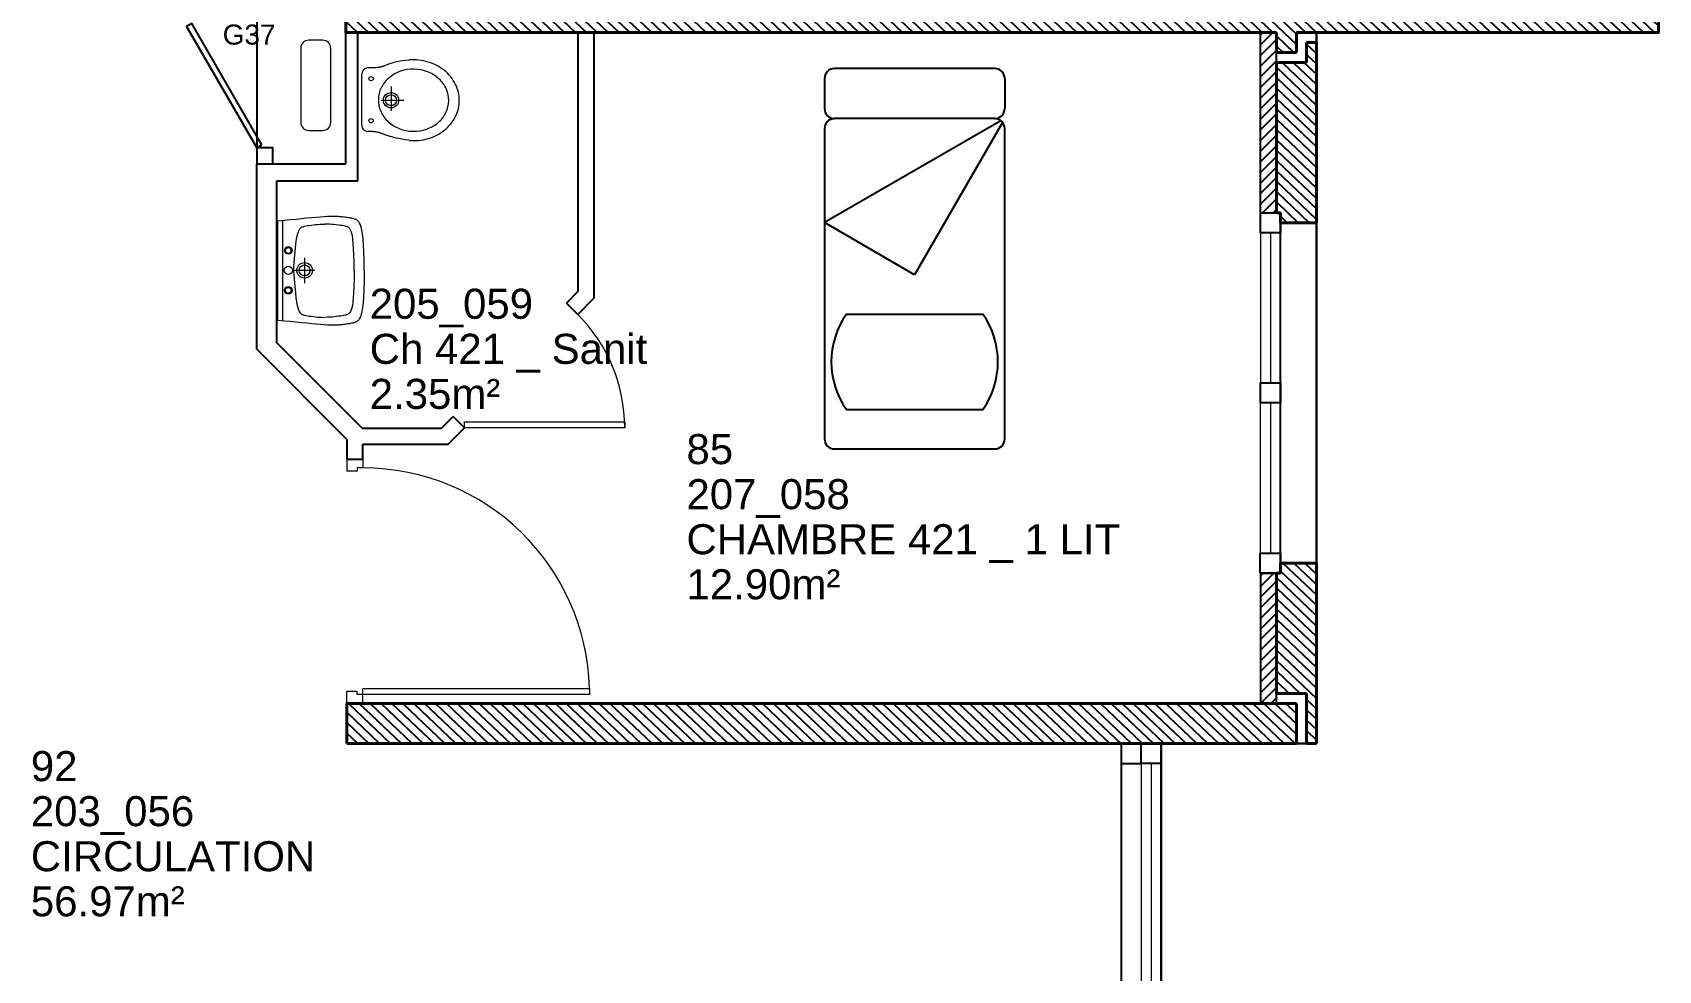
# Model space of a CAD drawing. Header units: metres. Extents: x -8 to 211, y -5 to 116.
# Drawn here: x 202.73 to 210.85, y 55.14 to 59.82 of the extents above; entities that cross this region are included whole.
import ezdxf

# ---------------------------------------------------------------- set-up
doc = ezdxf.new("R2010")
doc.units = ezdxf.units.M
doc.header["$LTSCALE"] = 0.6
doc.header["$MEASUREMENT"] = 0
doc.linetypes.add('CONTINU', pattern=[0])
doc.layers.get('0').update_dxf_attribs({"linetype": 'CONTINUOUS'})
for name, color, linetype in [('009 main courante', 181, 'CONTINUOUS'), ('400 Lits', 150, 'CONTINUOUS'), ('A_AGENC', 204, 'CONTINUOUS'), ('A_Etiqu_Gaine', 8, 'CONTINUOUS'), ('A_Etiqu_Gaine_ancien', 8, 'CONTINUOUS'), ('A_Etiqu_Gaine_code', 8, 'CONTINUOUS'), ('A_Etiqu_Local', 8, 'CONTINUOUS'), ('A_Etiqu_Local_ancien', 8, 'CONTINUOUS'), ('A_HACH_CLOIS', 7, 'CONTINU'), ('A_HACH_STRUC', 7, 'CONTINUOUS'), ('A_MUR_CLOIS', 8, 'CONTINU'), ('A_MURS_ALÈG', 7, 'CONTINU')]:
    doc.layers.add(name, color=color, linetype=linetype)
for name, color, linetype, lineweight in [('A_CHASS', 4, 'CONTINU', 0), ('A_MURS_STRU', 7, 'CONTINU', 40), ('A_PORTE', 8, 'CONTINU', 0), ('A_SANI', 5, 'CONTINU', 0), ('CONTOUR', 54, 'CONTINUOUS', 30)]:
    doc.layers.add(name, color=color, linetype=linetype, lineweight=lineweight)
doc.styles.add('Attribut', font='arial.ttf')

# ---------------------------------------------------------------- blocks, each defined once
blk = doc.blocks.new('A_Etiqu_Local')
at = {"style": 'Attribut', "flags": 1}
for tag, p in [('CODE_HOPITAL', (-0.4463, 1.632)), ('CODE_SITE', (-0.4463, 1.407)), ('CODE_BATIMENT', (-0.4463, 1.182)), ('CODE_SECTEUR', (-0.4463, 0.957)), ('CODE_ETAGE', (-0.4463, 0.732)), ('NOM_NORMALISE', (-0.4463, -0.843)), ('SECTEUR_ACTIVITE', (-0.4463, -1.068)), ('SOUS_SECTEUR_ACTIVITE', (-0.4463, -1.293)), ('VOLUME', (-0.4463, -1.518)), ('SERVICE', (-0.4463, -1.743)), ('CODE_UG', (-0.4463, -1.968)), ('CODE_UA', (-0.4463, -2.193)), ('CODE_POLE', (-0.4463, -2.418)), ('OCCUPANT_EXTERNE', (-0.4463, -2.643)), ('DISPONIBILITE', (-0.4463, -2.868)), ('ACCES_HANDICAPES', (-0.4463, -3.093)), ('NATURE_SOL', (-0.4463, -3.318)), ('RISQUE_LABORATOIRE', (-0.4463, -3.543)), ('AMIANTE', (-0.4463, -3.768))]:
    blk.add_attdef(tag, p, '', height=0.15, dxfattribs=at)
at = {"layer": 'A_Etiqu_Local', "style": 'Attribut'}
for tag, p in [('CODE_PIECE', (-0.4463, 0.282)), ('NOM_USAGE', (-0.4463, 0.057)), ('SURFACE', (-0.4463, -0.168))]:
    blk.add_attdef(tag, p, '', height=0.15, dxfattribs=at)
at = {"layer": 'A_Etiqu_Local_ancien', "style": 'Attribut'}
blk.add_attdef('CODE_PIECE_ANCIEN', (-0.4463, 0.507), '', height=0.15, dxfattribs=at)
blk = doc.blocks.new('A_Etiqu_Gaine')
at = {"style": 'Attribut', "flags": 1}
for tag, p in [('CODE_HOPITAL', (-0.4323, 0.8651)), ('CODE_SITE', (-0.4323, 0.7151)), ('CODE_BATIMENT', (-0.4323, 0.5651)), ('CODE_SECTEUR', (-0.4323, 0.4151)), ('CODE_ETAGE', (-0.4323, 0.2651)), ('NOM_NORMALISE', (-0.4323, -0.3349)), ('SECTEUR_ACTIVITE', (-0.4323, -0.4849)), ('SOUS_SECTEUR_ACTIVITE', (-0.4323, -0.6349)), ('SURFACE', (-0.4323, -0.7849)), ('CODE_UG', (-0.4323, -0.9349)), ('CODE_POLE', (-0.4323, -1.0849)), ('AMIANTE', (-0.4323, -1.2349))]:
    blk.add_attdef(tag, p, '', height=0.1, dxfattribs=at)
at = {"layer": 'A_Etiqu_Gaine', "style": 'Attribut'}
blk.add_attdef('NOM_USAGE', (-0.4323, -0.1849), '', height=0.1, dxfattribs=at)
at = {"layer": 'A_Etiqu_Gaine_ancien', "style": 'Attribut'}
blk.add_attdef('CODE_PIECE_ANCIEN', (-0.4323, 0.1151), '', height=0.1, dxfattribs=at)
at = {"layer": 'A_Etiqu_Gaine_code', "style": 'Attribut'}
blk.add_attdef('CODE_PIECE', (-0.4323, -0.0349), '', height=0.1, dxfattribs=at)

msp = doc.modelspace()

# ---------------------------------------------------------------- hatches: boundary and pattern name
at = {"layer": 'A_HACH_CLOIS'}
h = msp.add_hatch(dxfattribs=at)
h.set_pattern_fill('ANSI31', color=8, scale=0.3, style=0)
h.set_pattern_definition([(45, (208.860952, 56.47093), (-0.0265165, 0.0265165), [])])
h.paths.add_polyline_path([(208.9409, 59.8213), (208.861, 59.8213), (208.861, 58.9213), (208.9409, 58.9213)])
h.paths.add_polyline_path([(208.9409, 57.1213), (208.861, 57.1213), (208.861, 56.4709), (208.9409, 56.4709)])
at = {"layer": 'A_HACH_STRUC', "linetype": 'Continuous'}
h = msp.add_hatch(dxfattribs=at)
h.set_pattern_fill('ANSI31', color=8, scale=0.3, angle=-88.5553, style=0)
h.set_pattern_definition([(316.4447, (204.29415, 59.721655), (0.02583954, 0.0271766), [])])
h.paths.add_polyline_path([(210.8491, 60.5962), (210.7491, 60.5962), (210.7491, 60.6461), (210.6491, 60.6461), (210.6491, 60.0213), (204.2941, 60.0213), (204.2941, 59.8213), (208.9409, 59.8213), (208.9409, 59.7217), (209.0409, 59.7217), (209.0409, 59.8213), (210.8491, 59.8213)])
h = msp.add_hatch(dxfattribs=at)
h.set_pattern_fill('ANSI31', color=8, scale=0.3, angle=-88.5553, style=0)
h.set_pattern_definition([(316.4447, (208.940946, 58.8713), (0.0258395, 0.0271766), [])])
h.paths.add_polyline_path([(209.1409, 59.4785), (209.1409, 59.7717), (209.0909, 59.7717), (209.0909, 59.6717), (208.9409, 59.6717), (208.9409, 58.9213), (208.961, 58.9213), (208.961, 58.8713), (209.1409, 58.8713)])
h = msp.add_hatch(dxfattribs=at)
h.set_pattern_fill('ANSI31', color=8, scale=0.3, angle=-88.5553, style=0)
h.set_pattern_definition([(316.4447, (208.940946, 56.270928), (0.0258395, 0.0271766), [])])
h.paths.add_polyline_path([(209.1409, 57.1713), (208.961, 57.1713), (208.961, 57.1213), (208.9409, 57.1213), (208.9409, 56.5209), (209.0909, 56.5209), (209.0909, 56.2709), (209.1409, 56.2709), (209.1409, 56.7141)])
h = msp.add_hatch(dxfattribs=at)
h.set_pattern_fill('ANSI31', color=8, scale=0.3, angle=-88.5553, style=0)
h.set_pattern_definition([(316.4447, (204.299546, 56.270928), (0.02583954, 0.0271766), [])])
h.paths.add_polyline_path([(209.0409, 56.4709), (204.2995, 56.4709), (204.2995, 56.2709), (209.0409, 56.2709)])

# ---------------------------------------------------------------- linework, layer by layer
at = {"layer": '009 main courante', "color": 8, "linetype": 'Continuous'}
msp.add_lwpolyline([(208.961, 57.1713), (208.961, 58.8713), (209.1409, 58.8713), (209.1409, 57.1713)], close=True, dxfattribs=at)
at = {"layer": '400 Lits', "color": 8, "linetype": 'Continuous'}
for p, q in [((207.5346, 59.6413), (206.7346, 59.6413)), ((206.6846, 59.5913), (206.6846, 59.4413)), ((207.5846, 59.5913), (207.5846, 59.4413)), ((207.5658, 59.3804), (206.6846, 58.8717)), ((207.5346, 59.3913), (206.7346, 59.3913)), ((207.5346, 59.3913), (206.7346, 59.3913)), ((207.5346, 59.3913), (206.7346, 59.3913)), ((207.5737, 59.3724), (207.1346, 58.6118)), ((206.6846, 59.3415), (206.6846, 57.7913)), ((207.5846, 57.7913), (207.5846, 59.3415)), ((207.1346, 58.6118), (206.6846, 58.8717)), ((206.7938, 58.4151), (207.4754, 58.4151)), ((206.7938, 57.938), (207.4754, 57.938)), ((206.7346, 57.7413), (207.5346, 57.7413))]:
    msp.add_line(p, q, dxfattribs=at)
for centre, radius, start, end in [((206.7346, 59.5913), 0.05, 90.00168, 180.00176), ((207.5346, 59.5913), 0.05, 359.99938, 89.99947), ((206.7346, 59.4413), 0.05, 179.99824, 269.99832), ((207.5346, 59.4413), 0.05, 270.00063, 0.00052), ((206.7346, 59.3413), 0.05, 90.00168, 180.00176), ((207.5346, 59.3413), 0.05, 359.99938, 89.99947), ((207.1346, 58.1766), 0.416, 145.00777, 214.99254), ((207.1346, 58.1766), 0.416, 325.00791, 34.99193), ((206.7346, 57.7913), 0.05, 179.99938, 269.99947), ((207.5346, 57.7913), 0.05, 270.00177, 0.00166)]:
    msp.add_arc(centre, radius, start, end, dxfattribs=at)
at = {"layer": 'A_AGENC', "color": 8, "linetype": 'Continuous'}
msp.add_line((203.8495, 60.7259), (203.8495, 59.1659), dxfattribs=at)
msp.add_lwpolyline([(203.8755, 59.2609), (203.5255, 59.8671), (203.4995, 59.8521), (203.8495, 59.2459)], close=True, dxfattribs=at)
msp.add_lwpolyline([(203.8495, 59.1659), (203.9295, 59.1659), (203.9295, 59.2459), (203.8495, 59.2459)], dxfattribs=at)
at = {"layer": 'A_CHASS', "color": 8, "linetype": 'Continuous'}
for p, q in [((208.861, 58.8213), (208.8609, 57.2213)), ((208.9109, 58.8213), (208.9109, 58.0713)), ((208.961, 57.2213), (208.961, 58.8213)), ((208.9109, 57.9713), (208.9109, 57.2213)), ((208.2655, 56.1709), (208.2655, 54.6709)), ((208.3155, 56.1709), (208.3155, 54.7709)), ((208.3655, 56.1709), (208.3655, 54.7709))]:
    msp.add_line(p, q, dxfattribs=at)
at = {"layer": 'A_MUR_CLOIS', "color": 8, "linetype": 'Continuous'}
for p, q in [((204.2941, 59.1659), (204.2941, 60.7259)), ((204.3545, 59.0805), (204.3545, 59.8213)), ((205.4549, 58.5287), (205.4549, 59.8159)), ((205.5349, 58.4955), (205.5349, 59.8159)), ((203.8498, 58.2391), (203.8495, 59.1659)), ((203.8495, 59.1659), (204.2941, 59.1659)), ((203.9495, 59.0805), (204.3545, 59.0805)), ((203.9498, 58.2709), (203.9495, 59.0805)), ((205.3962, 58.47), (205.4549, 58.5287)), ((205.4528, 58.4134), (205.3962, 58.47)), ((205.4528, 58.4134), (205.5349, 58.4955)), ((204.2998, 57.7891), (203.8498, 58.2391)), ((204.3752, 57.8455), (203.9498, 58.2709)), ((204.7718, 57.8455), (204.8305, 57.9043)), ((204.8871, 57.8477), (204.8305, 57.9043)), ((204.3752, 57.8455), (204.7718, 57.8455)), ((204.8049, 57.7655), (204.8871, 57.8477)), ((204.3795, 57.7655), (204.8049, 57.7655)), ((208.1655, 56.2709), (208.1655, 56.1709)), ((208.2655, 56.1709), (208.2655, 56.2709)), ((208.1655, 56.1709), (208.2655, 56.1709))]:
    msp.add_line(p, q, dxfattribs=at)
at = {"layer": 'A_MUR_CLOIS', "color": 8}
for p, q in [((204.2998, 57.7891), (204.2995, 57.6907)), ((204.3795, 57.6907), (204.3795, 57.7655)), ((204.2995, 57.6907), (204.3795, 57.6907))]:
    msp.add_line(p, q, dxfattribs=at)
at = {"layer": 'A_MUR_CLOIS', "color": 8, "linetype": 'Continuous'}
for points in [[(208.861, 58.9213), (208.9409, 58.9213), (208.9409, 59.8213)], [(208.861, 58.9213), (208.861, 59.8213), (208.9409, 59.8213)], [(208.861, 57.1213), (208.861, 56.4709)], [(208.861, 57.1213), (208.9409, 57.1213)], [(208.9409, 56.4709), (208.9409, 57.1213)], [(208.9409, 56.4709), (208.861, 56.4709)]]:
    msp.add_lwpolyline(points, dxfattribs=at)
for points in [[(208.861, 58.8213), (208.861, 58.9213), (208.961, 58.9213), (208.961, 58.8213)], [(208.861, 57.9713), (208.861, 58.0713), (208.961, 58.0713), (208.961, 57.9713)], [(208.8609, 57.1213), (208.8609, 57.2213), (208.961, 57.2213), (208.961, 57.1213)], [(208.2655, 56.1709), (208.2655, 56.2709), (208.3655, 56.2709), (208.3655, 56.1709)]]:
    msp.add_lwpolyline(points, close=True, dxfattribs=at)
at = {"layer": 'A_MURS_ALÈG', "color": 8, "ltscale": 200}
msp.add_line((208.1655, 56.1709), (208.1655, 54.7709), dxfattribs=at)
at = {"layer": 'A_MURS_STRU', "color": 8}
for p, q in [((204.2941, 60.0213), (204.2941, 59.8213)), ((208.961, 58.9213), (208.9409, 58.9213)), ((208.961, 58.8713), (208.961, 58.9213)), ((208.961, 57.1713), (208.961, 57.1213)), ((208.961, 57.1213), (208.9409, 57.1213))]:
    msp.add_line(p, q, dxfattribs=at)
at = {"layer": 'A_MURS_STRU', "color": 8, "linetype": 'Continuous'}
for p, q in [((208.9409, 59.7217), (208.9409, 59.8213)), ((209.0409, 59.7217), (209.0409, 59.8213)), ((209.0909, 59.7717), (209.1409, 59.7717)), ((209.0909, 59.6717), (209.0909, 59.7717)), ((209.0409, 59.7217), (208.9409, 59.7217)), ((209.0909, 59.6717), (208.9409, 59.6717)), ((209.1409, 57.1713), (209.1409, 56.2709)), ((208.9409, 57.1213), (208.9409, 56.5209)), ((209.0909, 56.5209), (208.9409, 56.5209)), ((209.0909, 56.5209), (209.0909, 56.2709)), ((204.2995, 56.4709), (209.0409, 56.4709)), ((204.2995, 56.4709), (204.2995, 56.2709)), ((209.0409, 56.2709), (209.0409, 56.4709)), ((204.2995, 56.2709), (209.0409, 56.2709)), ((209.0909, 56.2709), (209.1409, 56.2709))]:
    msp.add_line(p, q, dxfattribs=at)
for points in [[(210.8491, 60.5962), (210.8491, 59.8213), (209.0409, 59.8213)], [(208.9409, 59.8213), (204.2941, 59.8213)], [(209.1409, 59.7717), (209.1409, 58.8713), (208.961, 58.8713)], [(208.9409, 58.9213), (208.9409, 59.6717)], [(209.1409, 57.1713), (208.961, 57.1713)]]:
    msp.add_lwpolyline(points, dxfattribs=at)
at = {"layer": 'A_PORTE', "color": 8, "linetype": 'Continuous'}
for p, q in [((204.8871, 57.8777), (205.6871, 57.8777)), ((204.8871, 57.8477), (204.8871, 57.8777)), ((205.6871, 57.8477), (204.8871, 57.8477)), ((205.6871, 57.8777), (205.6871, 57.8477)), ((204.2995, 57.6907), (204.3795, 57.6907)), ((204.2995, 57.6907), (204.2995, 57.6308)), ((204.3795, 57.6468), (204.3518, 57.6468)), ((204.3518, 57.6468), (204.3518, 57.6308)), ((204.3795, 57.6907), (204.3795, 57.6468)), ((204.3518, 57.6308), (204.2995, 57.6308)), ((204.3518, 56.5308), (204.2995, 56.5308)), ((204.2995, 56.4709), (204.2995, 56.5308)), ((204.3518, 56.5148), (204.3518, 56.5308)), ((205.5111, 56.5148), (204.3518, 56.5148)), ((204.3795, 56.5448), (205.5111, 56.5448)), ((204.3795, 56.4709), (204.3795, 56.5448)), ((205.5111, 56.5448), (205.5111, 56.5148)), ((204.2995, 56.4709), (204.3795, 56.4709))]:
    msp.add_line(p, q, dxfattribs=at)
for centre, radius, start, end in [((204.8871, 57.8477), 0.8, 0.00002, 45.00004), ((204.3795, 56.5148), 1.132, 1.51862, 90)]:
    msp.add_arc(centre, radius, start, end, dxfattribs=at)
at = {"layer": 'A_SANI', "color": 8, "linetype": 'Continuous'}
for p, q in [((204.1791, 59.7824), (204.1091, 59.7824)), ((204.0691, 59.7424), (204.0691, 59.3724)), ((204.2191, 59.3724), (204.2191, 59.7424)), ((204.5588, 59.6771), (204.5455, 59.6744)), ((204.574, 59.6795), (204.5588, 59.6771)), ((204.5912, 59.6816), (204.574, 59.6795)), ((204.6106, 59.6833), (204.5912, 59.6816)), ((204.3745, 59.3569), (204.3745, 59.6141)), ((204.4065, 59.6442), (204.4033, 59.6441)), ((204.4112, 59.6442), (204.4065, 59.6442)), ((204.4158, 59.6442), (204.4112, 59.6442)), ((204.4203, 59.6443), (204.4158, 59.6442)), ((204.4246, 59.6443), (204.4203, 59.6443)), ((204.4289, 59.6444), (204.4246, 59.6443)), ((204.4332, 59.6446), (204.4289, 59.6444)), ((204.4375, 59.6448), (204.4332, 59.6446)), ((204.4418, 59.6451), (204.4375, 59.6448)), ((204.4461, 59.6454), (204.4418, 59.6451)), ((204.4505, 59.6459), (204.4461, 59.6454)), ((204.4528, 59.6461), (204.4505, 59.6459)), ((204.455, 59.6464), (204.4528, 59.6461)), ((204.4573, 59.6467), (204.455, 59.6464)), ((204.4596, 59.647), (204.4573, 59.6467)), ((204.4619, 59.6474), (204.4596, 59.647)), ((204.4642, 59.6478), (204.4619, 59.6474)), ((204.4664, 59.6482), (204.4642, 59.6478)), ((204.4686, 59.6487), (204.4664, 59.6482)), ((204.4708, 59.6492), (204.4686, 59.6487)), ((204.4729, 59.6497), (204.4708, 59.6492)), ((204.475, 59.6503), (204.4729, 59.6497)), ((204.4771, 59.6509), (204.475, 59.6503)), ((204.4791, 59.6516), (204.4771, 59.6509)), ((204.4812, 59.6523), (204.4791, 59.6516)), ((204.4833, 59.653), (204.4812, 59.6523)), ((204.4854, 59.6538), (204.4833, 59.653)), ((204.4876, 59.6547), (204.4854, 59.6538)), ((204.49, 59.6557), (204.4876, 59.6547)), ((204.4924, 59.6567), (204.49, 59.6557)), ((204.495, 59.6578), (204.4924, 59.6567)), ((204.5008, 59.6602), (204.495, 59.6578)), ((204.5073, 59.6629), (204.5008, 59.6602)), ((204.5149, 59.6657), (204.5073, 59.6629)), ((204.5237, 59.6686), (204.5149, 59.6657)), ((204.5339, 59.6716), (204.5237, 59.6686)), ((204.5455, 59.6744), (204.5339, 59.6716)), ((204.5202, 59.5515), (204.5202, 59.4294)), ((204.4714, 59.4831), (204.5837, 59.4831)), ((204.1091, 59.3324), (204.1791, 59.3324)), ((204.4065, 59.3268), (204.4033, 59.327)), ((204.4112, 59.3268), (204.4065, 59.3268)), ((204.4158, 59.3268), (204.4112, 59.3268)), ((204.4203, 59.3268), (204.4158, 59.3268)), ((204.4246, 59.3266), (204.4203, 59.3268)), ((204.4289, 59.3264), (204.4246, 59.3266)), ((204.4332, 59.3261), (204.4289, 59.3264)), ((204.4375, 59.3257), (204.4332, 59.3261)), ((204.4418, 59.3252), (204.4375, 59.3257)), ((204.4461, 59.3245), (204.4418, 59.3252)), ((204.4505, 59.3236), (204.4461, 59.3245)), ((204.4528, 59.3231), (204.4505, 59.3236)), ((204.455, 59.3225), (204.4528, 59.3231)), ((204.4573, 59.3219), (204.455, 59.3225)), ((204.4596, 59.3213), (204.4573, 59.3219)), ((204.4619, 59.3206), (204.4596, 59.3213)), ((204.4642, 59.32), (204.4619, 59.3206)), ((204.4664, 59.3193), (204.4642, 59.32)), ((204.4686, 59.3185), (204.4664, 59.3193)), ((204.4708, 59.3178), (204.4686, 59.3185)), ((204.4729, 59.3171), (204.4708, 59.3178)), ((204.475, 59.3163), (204.4729, 59.3171)), ((204.4771, 59.3156), (204.475, 59.3163)), ((204.4791, 59.3149), (204.4771, 59.3156)), ((204.4812, 59.3141), (204.4791, 59.3149)), ((204.4833, 59.3133), (204.4812, 59.3141)), ((204.4854, 59.3125), (204.4833, 59.3133)), ((204.4876, 59.3117), (204.4854, 59.3125)), ((204.49, 59.3108), (204.4876, 59.3117)), ((204.4924, 59.3099), (204.49, 59.3108)), ((204.495, 59.3089), (204.4924, 59.3099)), ((204.5008, 59.3069), (204.495, 59.3089)), ((204.5073, 59.3047), (204.5008, 59.3069)), ((204.5149, 59.3023), (204.5073, 59.3047)), ((204.5237, 59.2998), (204.5149, 59.3023)), ((204.5339, 59.2971), (204.5237, 59.2998)), ((204.5455, 59.2944), (204.5339, 59.2971)), ((204.5588, 59.2916), (204.5455, 59.2944)), ((204.574, 59.2887), (204.5588, 59.2916)), ((204.5912, 59.2858), (204.574, 59.2887)), ((204.6106, 59.2829), (204.5912, 59.2858)), ((203.9863, 58.882), (203.9549, 58.8789)), ((203.9549, 58.3836), (203.9549, 58.8789)), ((203.9798, 58.3836), (203.9798, 58.8789)), ((204.0166, 58.885), (203.9863, 58.882)), ((204.0457, 58.888), (204.0166, 58.885)), ((204.0733, 58.8907), (204.0457, 58.888)), ((204.0995, 58.8933), (204.0733, 58.8907)), ((204.1239, 58.8957), (204.0995, 58.8933)), ((204.1465, 58.8978), (204.1239, 58.8957)), ((204.1672, 58.8996), (204.1465, 58.8978)), ((204.1667, 58.8639), (204.1782, 58.8645)), ((204.1858, 58.9011), (204.1672, 58.8996)), ((204.1782, 58.8645), (204.1896, 58.8649)), ((204.2021, 58.9021), (204.1858, 58.9011)), ((204.2009, 58.8645), (204.1895, 58.8649)), ((204.2124, 58.8639), (204.2009, 58.8645)), ((204.2095, 58.9025), (204.2021, 58.9021)), ((204.2163, 58.9028), (204.2095, 58.9025)), ((204.2226, 58.903), (204.2163, 58.9028)), ((204.2287, 58.903), (204.2226, 58.903)), ((204.2345, 58.903), (204.2287, 58.903)), ((204.2402, 58.9029), (204.2345, 58.903)), ((204.2457, 58.9027), (204.2402, 58.9029)), ((204.2513, 58.9024), (204.2457, 58.9027)), ((204.2571, 58.902), (204.2513, 58.9024)), ((204.263, 58.9015), (204.2571, 58.902)), ((204.2692, 58.901), (204.263, 58.9015)), ((204.2755, 58.9004), (204.2692, 58.901)), ((204.2821, 58.8997), (204.2755, 58.9004)), ((204.2886, 58.8989), (204.2821, 58.8997)), ((204.2952, 58.8981), (204.2886, 58.8989)), ((204.3016, 58.8972), (204.2952, 58.8981)), ((204.3079, 58.8963), (204.3016, 58.8972)), ((204.314, 58.8954), (204.3079, 58.8963)), ((204.3197, 58.8944), (204.314, 58.8954)), ((204.325, 58.8933), (204.3197, 58.8944)), ((204.3299, 58.8923), (204.325, 58.8933)), ((204.3343, 58.8911), (204.3299, 58.8923)), ((204.3383, 58.8899), (204.3343, 58.8911)), ((204.342, 58.8886), (204.3383, 58.8899)), ((204.3454, 58.8871), (204.342, 58.8886)), ((204.3484, 58.8854), (204.3454, 58.8871)), ((204.3513, 58.8835), (204.3484, 58.8854)), ((204.3539, 58.8814), (204.3513, 58.8835)), ((204.3564, 58.8789), (204.3539, 58.8814)), ((204.3588, 58.8762), (204.3564, 58.8789)), ((204.3634, 58.8696), (204.3588, 58.8762)), ((204.3676, 58.8609), (204.3634, 58.8696)), ((204.0455, 58.768), (204.0484, 58.7887)), ((204.0484, 58.7887), (204.0514, 58.8052)), ((204.0514, 58.8052), (204.0544, 58.8179)), ((204.0544, 58.8179), (204.0575, 58.8276)), ((204.0575, 58.8276), (204.0607, 58.8349)), ((204.0607, 58.8349), (204.064, 58.8403)), ((204.064, 58.8403), (204.0658, 58.8425)), ((204.0658, 58.8425), (204.0675, 58.8444)), ((204.0675, 58.8444), (204.0694, 58.8461)), ((204.0694, 58.8461), (204.0714, 58.8476)), ((204.0714, 58.8476), (204.0735, 58.8488)), ((204.0735, 58.8488), (204.0758, 58.85)), ((204.0758, 58.85), (204.0782, 58.851)), ((204.0782, 58.851), (204.0809, 58.8519)), ((204.0809, 58.8519), (204.0839, 58.8527)), ((204.0839, 58.8527), (204.0871, 58.8535)), ((204.0871, 58.8535), (204.0944, 58.8551)), ((204.0944, 58.8551), (204.1028, 58.8567)), ((204.1028, 58.8567), (204.112, 58.8582)), ((204.112, 58.8582), (204.1221, 58.8596)), ((204.1221, 58.8596), (204.1327, 58.8609)), ((204.1327, 58.8609), (204.1438, 58.862)), ((204.1438, 58.862), (204.1552, 58.863)), ((204.1552, 58.863), (204.1667, 58.8639)), ((204.2239, 58.863), (204.2124, 58.8639)), ((204.2353, 58.862), (204.2239, 58.863)), ((204.2464, 58.8609), (204.2353, 58.862)), ((204.257, 58.8596), (204.2464, 58.8609)), ((204.267, 58.8582), (204.257, 58.8596)), ((204.2763, 58.8567), (204.267, 58.8582)), ((204.2847, 58.8551), (204.2763, 58.8567)), ((204.292, 58.8535), (204.2847, 58.8551)), ((204.2952, 58.8527), (204.292, 58.8535)), ((204.2981, 58.8519), (204.2952, 58.8527)), ((204.3008, 58.851), (204.2981, 58.8519)), ((204.3033, 58.85), (204.3008, 58.851)), ((204.3056, 58.8488), (204.3033, 58.85)), ((204.3077, 58.8476), (204.3056, 58.8488)), ((204.3097, 58.8461), (204.3077, 58.8476)), ((204.3115, 58.8444), (204.3097, 58.8461)), ((204.3133, 58.8425), (204.3115, 58.8444)), ((204.315, 58.8403), (204.3133, 58.8425)), ((204.3183, 58.8349), (204.315, 58.8403)), ((204.3215, 58.8276), (204.3183, 58.8349)), ((204.3244, 58.8179), (204.3215, 58.8276)), ((204.3271, 58.8052), (204.3244, 58.8179)), ((204.3295, 58.7887), (204.3271, 58.8052)), ((204.3315, 58.768), (204.3295, 58.7887)), ((204.3714, 58.8494), (204.3676, 58.8609)), ((204.3749, 58.8343), (204.3714, 58.8494)), ((204.378, 58.815), (204.3749, 58.8343)), ((204.3806, 58.7907), (204.378, 58.815)), ((204.3829, 58.7607), (204.3806, 58.7907)), ((204.0367, 58.6741), (204.0397, 58.7113)), ((204.0397, 58.7113), (204.0426, 58.7424)), ((204.0426, 58.7424), (204.0455, 58.768)), ((204.3332, 58.7424), (204.3315, 58.768)), ((204.3345, 58.7113), (204.3332, 58.7424)), ((204.3354, 58.6741), (204.3345, 58.7113)), ((204.3846, 58.7243), (204.3829, 58.7607)), ((204.3859, 58.6807), (204.3846, 58.7243)), ((204.0338, 58.6301), (204.0367, 58.6741)), ((204.0338, 58.6335), (204.0367, 58.5895)), ((204.1395, 58.6332), (204.0374, 58.6332)), ((204.0885, 58.6964), (204.0885, 58.57)), ((204.3358, 58.6301), (204.3354, 58.6741)), ((204.3358, 58.6335), (204.3354, 58.5895)), ((204.3866, 58.6293), (204.3859, 58.6807)), ((204.3866, 58.6332), (204.3859, 58.5818)), ((204.0367, 58.5895), (204.0397, 58.5523)), ((204.0397, 58.5523), (204.0426, 58.5211)), ((204.3345, 58.5523), (204.3332, 58.5211)), ((204.3354, 58.5895), (204.3345, 58.5523)), ((204.3859, 58.5818), (204.3846, 58.5382)), ((204.0426, 58.5211), (204.0455, 58.4955)), ((204.0455, 58.4955), (204.0484, 58.4748)), ((204.0484, 58.4748), (204.0514, 58.4584)), ((204.0514, 58.4584), (204.0544, 58.4456)), ((204.3271, 58.4584), (204.3244, 58.4456)), ((204.3295, 58.4748), (204.3271, 58.4584)), ((204.3315, 58.4955), (204.3295, 58.4748)), ((204.3332, 58.5211), (204.3315, 58.4955)), ((204.3806, 58.4718), (204.378, 58.4475)), ((204.3829, 58.5018), (204.3806, 58.4718)), ((204.3846, 58.5382), (204.3829, 58.5018)), ((203.9863, 58.3805), (203.9549, 58.3836)), ((204.0166, 58.3775), (203.9863, 58.3805)), ((204.0457, 58.3745), (204.0166, 58.3775)), ((204.0544, 58.4456), (204.0575, 58.4359)), ((204.0575, 58.4359), (204.0607, 58.4287)), ((204.0607, 58.4287), (204.064, 58.4232)), ((204.064, 58.4232), (204.0658, 58.421)), ((204.0658, 58.421), (204.0675, 58.4191)), ((204.0675, 58.4191), (204.0694, 58.4174)), ((204.0694, 58.4174), (204.0714, 58.416)), ((204.0714, 58.416), (204.0735, 58.4147)), ((204.0735, 58.4147), (204.0758, 58.4136)), ((204.0758, 58.4136), (204.0782, 58.4126)), ((204.0782, 58.4126), (204.0809, 58.4117)), ((204.0809, 58.4117), (204.0839, 58.4108)), ((204.0839, 58.4108), (204.0871, 58.41)), ((204.0871, 58.41), (204.0944, 58.4085)), ((204.0944, 58.4085), (204.1028, 58.4069)), ((204.1028, 58.4069), (204.112, 58.4054)), ((204.112, 58.4054), (204.1219, 58.404)), ((204.1219, 58.404), (204.1324, 58.4027)), ((204.1324, 58.4027), (204.1433, 58.4015)), ((204.1433, 58.4015), (204.1544, 58.4005)), ((204.1544, 58.4005), (204.1656, 58.3997)), ((204.1656, 58.3997), (204.1766, 58.3991)), ((204.1766, 58.3991), (204.1874, 58.3987)), ((204.2025, 58.3991), (204.1917, 58.3987)), ((204.2135, 58.3997), (204.2025, 58.3991)), ((204.2247, 58.4005), (204.2135, 58.3997)), ((204.2358, 58.4015), (204.2247, 58.4005)), ((204.2466, 58.4027), (204.2358, 58.4015)), ((204.2571, 58.404), (204.2466, 58.4027)), ((204.2671, 58.4054), (204.2571, 58.404)), ((204.2763, 58.4069), (204.2671, 58.4054)), ((204.2847, 58.4085), (204.2763, 58.4069)), ((204.292, 58.41), (204.2847, 58.4085)), ((204.2952, 58.4108), (204.292, 58.41)), ((204.2981, 58.4117), (204.2952, 58.4108)), ((204.3008, 58.4126), (204.2981, 58.4117)), ((204.3033, 58.4136), (204.3008, 58.4126)), ((204.3056, 58.4147), (204.3033, 58.4136)), ((204.3077, 58.416), (204.3056, 58.4147)), ((204.3097, 58.4174), (204.3077, 58.416)), ((204.3115, 58.4191), (204.3097, 58.4174)), ((204.3133, 58.421), (204.3115, 58.4191)), ((204.315, 58.4232), (204.3133, 58.421)), ((204.3183, 58.4287), (204.315, 58.4232)), ((204.3215, 58.4359), (204.3183, 58.4287)), ((204.3244, 58.4456), (204.3215, 58.4359)), ((204.3484, 58.3771), (204.3454, 58.3754)), ((204.3513, 58.379), (204.3484, 58.3771)), ((204.3539, 58.3811), (204.3513, 58.379)), ((204.3564, 58.3836), (204.3539, 58.3811)), ((204.3588, 58.3863), (204.3564, 58.3836)), ((204.3634, 58.3929), (204.3588, 58.3863)), ((204.3676, 58.4016), (204.3634, 58.3929)), ((204.3714, 58.4131), (204.3676, 58.4016)), ((204.3749, 58.4282), (204.3714, 58.4131)), ((204.378, 58.4475), (204.3749, 58.4282)), ((204.0733, 58.3718), (204.0457, 58.3745)), ((204.0995, 58.3692), (204.0733, 58.3718)), ((204.1239, 58.3668), (204.0995, 58.3692)), ((204.1465, 58.3647), (204.1239, 58.3668)), ((204.1672, 58.3629), (204.1465, 58.3647)), ((204.1858, 58.3614), (204.1672, 58.3629)), ((204.2021, 58.3604), (204.1858, 58.3614)), ((204.2095, 58.36), (204.2021, 58.3604)), ((204.2163, 58.3597), (204.2095, 58.36)), ((204.2226, 58.3595), (204.2163, 58.3597)), ((204.2287, 58.3595), (204.2226, 58.3595)), ((204.2345, 58.3595), (204.2287, 58.3595)), ((204.2402, 58.3596), (204.2345, 58.3595)), ((204.2457, 58.3598), (204.2402, 58.3596)), ((204.2513, 58.3601), (204.2457, 58.3598)), ((204.2571, 58.3605), (204.2513, 58.3601)), ((204.263, 58.361), (204.2571, 58.3605)), ((204.2692, 58.3615), (204.263, 58.361)), ((204.2755, 58.3621), (204.2692, 58.3615)), ((204.2821, 58.3628), (204.2755, 58.3621)), ((204.2886, 58.3636), (204.2821, 58.3628)), ((204.2952, 58.3644), (204.2886, 58.3636)), ((204.3016, 58.3653), (204.2952, 58.3644)), ((204.3079, 58.3662), (204.3016, 58.3653)), ((204.314, 58.3671), (204.3079, 58.3662)), ((204.3197, 58.3681), (204.314, 58.3671)), ((204.325, 58.3692), (204.3197, 58.3681)), ((204.3299, 58.3702), (204.325, 58.3692)), ((204.3343, 58.3714), (204.3299, 58.3702)), ((204.3383, 58.3726), (204.3343, 58.3714)), ((204.342, 58.3739), (204.3383, 58.3726)), ((204.3454, 58.3754), (204.342, 58.3739))]:
    msp.add_line(p, q, dxfattribs=at)
for centre, radius in [((204.4206, 59.5905), 0.0105), ((204.5202, 59.4831), 0.0383), ((204.5202, 59.4831), 0.0276), ((204.4206, 59.3806), 0.0105), ((204.007, 58.7327), 0.0189), ((204.007, 58.7327), 0.0144), ((204.007, 58.6332), 0.0204), ((204.0885, 58.6332), 0.0387), ((204.0885, 58.6332), 0.0274), ((204.007, 58.5337), 0.0189), ((204.007, 58.5337), 0.0144)]:
    msp.add_circle(centre, radius, dxfattribs=at)
for centre, radius, start, end in [((204.1091, 59.7424), 0.04, 90.00067, 180.00076), ((204.1791, 59.7424), 0.04, 0.00067, 90.00076), ((204.6315, 59.425), 0.26, 73.30074, 94.46343), ((204.4045, 59.6141), 0.03, 92.18352, 180.00001), ((204.6127, 59.4748), 0.1581, 130.26738, 153.68959), ((204.6243, 59.4611), 0.1761, 108.91066, 130.2683), ((204.6316, 59.4398), 0.1986, 68.71824, 108.91928), ((204.6398, 59.4608), 0.1761, 47.36056, 68.7182), ((204.6387, 59.4491), 0.2348, 51.02128, 73.30031), ((204.6545, 59.4686), 0.2098, 26.51896, 51.02157), ((204.5944, 59.4839), 0.1377, 153.69025, 203.91568), ((204.652, 59.474), 0.1581, 23.93805, 47.36027), ((204.6707, 59.4823), 0.1377, 333.69002, 23.93902), ((204.6815, 59.4821), 0.1796, 359.99975, 26.51826), ((204.6824, 59.4821), 0.1787, 333.37771, 0.00068), ((204.1091, 59.3724), 0.04, 180.00006, 269.99994), ((204.1791, 59.3724), 0.04, 270.00067, 0.00076), ((204.4045, 59.3569), 0.03, 180.00001, 267.81647), ((204.6131, 59.4922), 0.1581, 203.93857, 227.36079), ((204.6253, 59.5054), 0.1761, 227.36103, 248.71867), ((204.6407, 59.5051), 0.1761, 288.91066, 310.2683), ((204.6524, 59.4913), 0.1581, 310.26863, 333.69085), ((204.6572, 59.4947), 0.2069, 308.66238, 333.37704), ((204.6334, 59.5264), 0.1986, 248.71824, 288.88532), ((204.6338, 59.5408), 0.2596, 265.01961, 286.2207), ((204.6415, 59.5143), 0.232, 286.22047, 308.6625)]:
    msp.add_arc(centre, radius, start, end, dxfattribs=at)
at = {"layer": 'CONTOUR', "color": 8}
for points in [[(210.8491, 59.8217), (209.1409, 59.8217), (209.1409, 56.2713)], [(208.3655, 56.2713), (208.3655, 54.6713)], [(209.1409, 56.2709), (208.3655, 56.2709)]]:
    msp.add_lwpolyline(points, dxfattribs=at)

# ---------------------------------------------------------------- block references
at = {"layer": 'A_Etiqu_Gaine', "color": 8}
msp.add_blockref('A_Etiqu_Gaine', (204.1118, 59.9459), dxfattribs=at).add_auto_attribs({'CODE_PIECE': '204_060', 'NOM_USAGE': 'G37'})
at = {"layer": 'A_Etiqu_Local', "color": 8}
ref = msp.add_blockref('A_Etiqu_Local', (204.86, 58.1096), dxfattribs=at)
ref.add_attrib('CODE_PIECE', '205_059', (204.4136, 58.3916), dxfattribs={"height": 0.15, "style": 'Attribut'})
ref.add_attrib('NOM_USAGE', 'Ch 421 _ Sanit', (204.4136, 58.1666), dxfattribs={"height": 0.15, "style": 'Attribut'})
ref.add_attrib('SURFACE', '2.35m²', (204.4136, 57.9416), dxfattribs={"height": 0.15, "style": 'Attribut'})
ref = msp.add_blockref('A_Etiqu_Local', (206.4416, 57.1587), dxfattribs=at)
ref.add_attrib('CODE_PIECE', '207_058', (205.9953, 57.4407), dxfattribs={"height": 0.15, "style": 'Attribut'})
ref.add_attrib('CODE_PIECE_ANCIEN', '85', (205.9953, 57.6657), dxfattribs={"layer": 'A_Etiqu_Local_ancien', "height": 0.15, "style": 'Attribut'})
ref.add_attrib('NOM_USAGE', 'CHAMBRE 421 _ 1 LIT', (205.9953, 57.2157), dxfattribs={"height": 0.15, "style": 'Attribut'})
ref.add_attrib('SURFACE', '12.90m²', (205.9953, 56.9907), dxfattribs={"height": 0.15, "style": 'Attribut'})
ref = msp.add_blockref('A_Etiqu_Local', (203.1679, 55.5755), dxfattribs=at)
ref.add_attrib('CODE_PIECE', '203_056', (202.7215, 55.8575), dxfattribs={"height": 0.15, "style": 'Attribut'})
ref.add_attrib('CODE_PIECE_ANCIEN', '92', (202.7215, 56.0825), dxfattribs={"layer": 'A_Etiqu_Local_ancien', "height": 0.15, "style": 'Attribut'})
ref.add_attrib('NOM_USAGE', 'CIRCULATION', (202.7215, 55.6325), dxfattribs={"height": 0.15, "style": 'Attribut'})
ref.add_attrib('SURFACE', '56.97m²', (202.7215, 55.4075), dxfattribs={"height": 0.15, "style": 'Attribut'})

doc.saveas('drawing.dxf')
